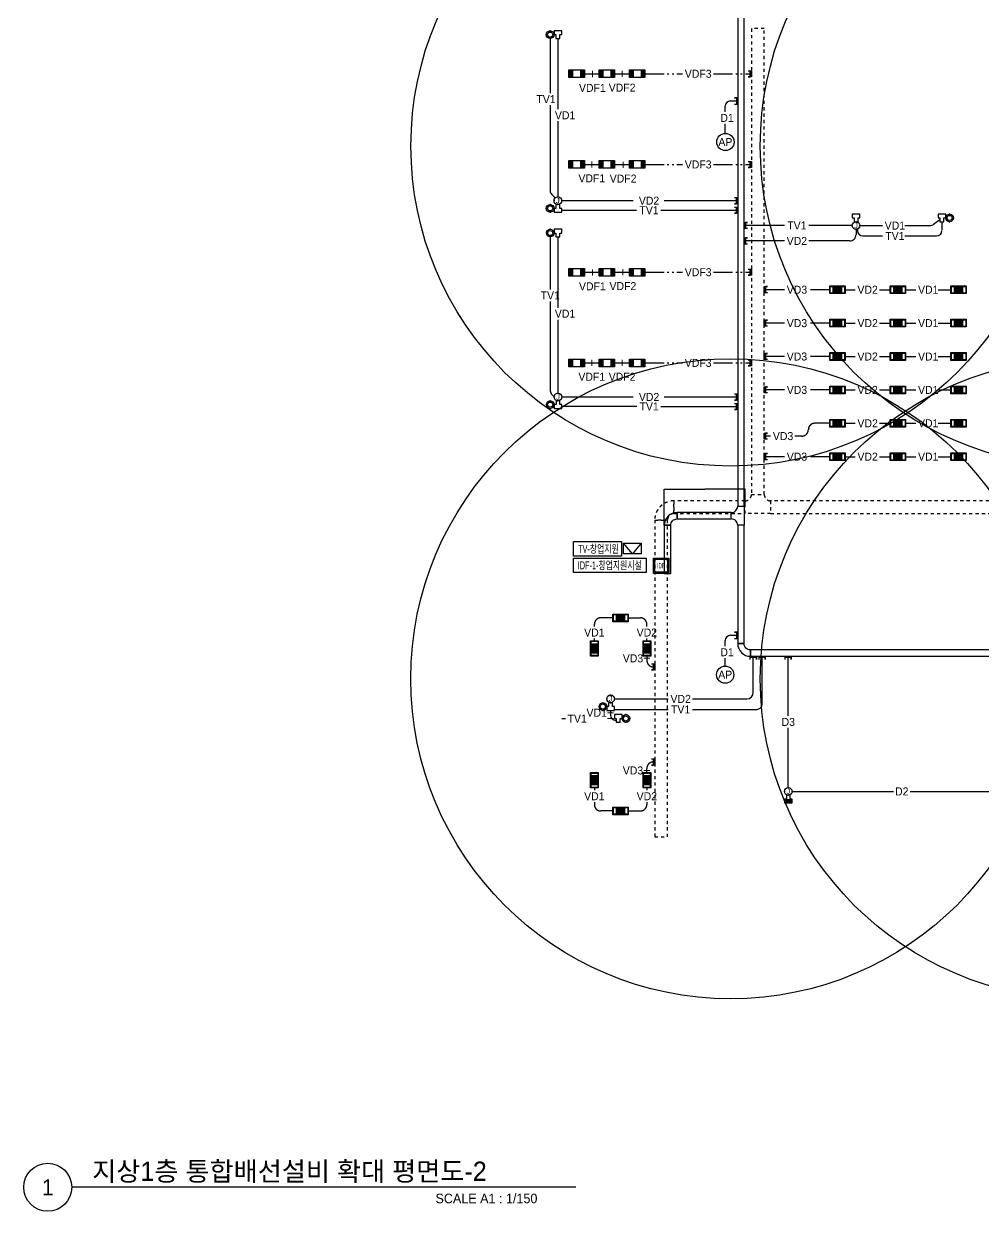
# Model space of a CAD drawing. Header units: millimetres. Extents: x 90978 to 501618, y -355196 to 882030.
# Drawn here: x 421686 to 466662, y -351975 to -296319 of the extents above; entities that cross this region are included whole.
import ezdxf
from ezdxf.enums import TextEntityAlignment as Align

# ---------------------------------------------------------------- set-up
doc = ezdxf.new("R2010")
doc.units = ezdxf.units.MM
doc.header["$LTSCALE"] = 150
for name, pattern in [('D1', [3, 1, -1, 1]), ('D2', [6.5, 2.5, -1.5, 2.5]), ('E6', [10, 6, -1, 0.5, -1, 0.5, -1])]:
    doc.linetypes.add(name, pattern=pattern)
doc.layers.get('0').update_dxf_attribs({"lineweight": 0})
doc.layers.get('Defpoints').update_dxf_attribs({"color": 163})
for name, color, linetype in [('------07 System Box', 6, 'Continuous'), ('------10 Telecommunication Terminal Board', 3, 'Continuous'), ('------11 Television Distribution Panel', 4, 'Continuous'), ('------13 Telecommunication Outlet', 3, 'Continuous'), ('------14 Television Outlet', 3, 'Continuous'), ('------19 Communication Etc', 3, 'Continuous'), ('-----00 SLAB OPEN-REV', 151, 'Continuous'), ('-----20 General Symbol', 3, 'Continuous'), ('-----21 Embeded Wire in Ceiling or Wall', 4, 'Continuous'), ('-----22 Concealed Wire in Floor', 4, 'E6'), ('-----22 Embeded in Floor', 4, 'D2'), ('-----23 Concealed or Exposed Wire', 4, 'D1'), ('-----27 Communication Cable Tray', 2, 'Continuous'), ('-----27 Communication Cable Tray_Access Floor', 1, 'D1'), ('-----29 Indicator', 1, 'Continuous'), ('-----41 Drawing Title', 2, 'Continuous')]:
    doc.layers.add(name, color=color, linetype=linetype)
doc.styles.add('ELEC', font='')
doc.styles.get("Standard").update_dxf_attribs({"font": ''})
doc.styles.get('ELEC').set_extended_font_data('Dotum')
doc.styles.get('Standard').set_extended_font_data('Dotum')
doc.dimstyles.get("Standard").update_dxf_attribs({"dimtxt": 0.18, "dimasz": 0.18, "dimexe": 0.18, "dimexo": 0.0625, "dimgap": 0.09, "dimtad": 0, "dimtih": 1, "dimtoh": 1, "dimdec": 4, "dimzin": 0, "dimdsep": 46, "dimtxsty": 'Standard', "dimcen": 0.09, "dimadec": 0, "dimazin": 0, "dimtfac": 1, "dimtdec": 4, "dimtofl": 0, "dimtmove": 0, "dimatfit": 3, "dimfxl": 1, "dimtolj": 1, "dimtzin": 0, "dimarcsym": 0})

# ---------------------------------------------------------------- blocks, each defined once
blk = doc.blocks.new('B11')
h = blk.add_hatch(color=256)
h.dxf.hatch_style = 1
h.paths.add_polyline_path([(150, 150), (-150, 150), (-150, -150), (150, -150)])
at = {"linetype": 'Continuous'}
for points in [[(300, -150), (-300, -150), (-300, 150), (300, 150)], [(-150, 150), (150, 150), (150, -150), (-150, -150)]]:
    blk.add_lwpolyline(points, close=True, dxfattribs=at)
at = {"color": 1, "linetype": 'Continuous'}
for points in [[(-280, 130), (-170, 130), (-170, -130), (-280, -130)], [(170, 130), (280, 130), (280, -130), (170, -130)]]:
    blk.add_lwpolyline(points, close=True, dxfattribs=at)
blk = doc.blocks.new('G12')
blk.add_lwpolyline([(-300, 600), (300, 600), (300, 0), (-300, 0)], close=True)
at = {"color": 1}
blk.add_lwpolyline([(-250, 550), (250, 550), (250, 50), (-250, 50)], close=True, dxfattribs=at)
at = {"style": 'ELEC', "width": 0.6}
blk.add_text('IDF', height=200, dxfattribs=at).set_placement((0, 300), align=Align.MIDDLE)
blk = doc.blocks.new('G02')
blk.add_lwpolyline([(150, 150), (75, 150), (75, 300), (-75, 300), (-75, 150), (-150, 150), (-150, 0), (150, 0)], close=True)
blk = doc.blocks.new('G01')
blk.add_hatch(color=256).paths.add_polyline_path([(150, 150), (75, 150), (-75, 150), (-150, 150), (-150, 0), (150, 0)])
blk.add_blockref('G02', (0, 0))
blk = doc.blocks.new('O04')
blk.add_circle((0, 0), 150)
for p in [(-150, 0), (0, 150), (150, 0), (0, -150)]:
    blk.add_point(p)
at = {"style": 'ELEC'}
blk.add_text('J', height=214, dxfattribs=at).set_placement((0, 0), align=Align.MIDDLE)
blk = doc.blocks.new('O08')
blk.add_hatch(color=256).paths.add_polyline_path([(120, 51), (-120, 51), (-120, 0), (120, 0)])
blk.add_lwpolyline([(120, 127.5), (120, 0), (-120, 0), (-120, 127.5), (-120, 51), (120, 51)])
blk = doc.blocks.new('A$C69d3834d')
at = {"layer": '------19 Communication Etc', "color": 3}
blk.add_circle((404, 404), 404, dxfattribs=at)
at = {"layer": 'Defpoints'}
blk.add_circle((663, 215), 15000, dxfattribs=at)
at = {"layer": '------19 Communication Etc', "style": 'ELEC'}
blk.add_text('AP', height=375, dxfattribs=at).set_placement((404, 404, 0), align=Align.MIDDLE_CENTER)
blk = doc.blocks.new('*D26')
at = {"layer": '-----00 SLAB OPEN-REV', "color": 0, "lineweight": -2, "transparency": 16777216}
for p, q in [((451713, -319826), (451713, -318130)), ((451713, -318130), (453605, -318130)), ((455497, -318130), (453606, -318130)), ((455497, -318978), (455497, -318130))]:
    blk.add_line(p, q, dxfattribs=at)
at = {"layer": '-----00 SLAB OPEN-REV', "color": 0, "transparency": 16777216}
for points in [[(451713, -318130), (451713, -318130), (451713, -318130)], [(455497, -318130), (455497, -318130), (455497, -318130)]]:
    blk.add_solid(points, dxfattribs=at)
at = {"layer": 'Defpoints', "color": 0, "transparency": 16777216}
for p in [(451713, -318130), (455497, -318978), (451713, -319826)]:
    blk.add_point(p, dxfattribs=at)
at = {"layer": '-----00 SLAB OPEN-REV', "color": 0, "transparency": 16777216, "insert": (453605, -318130), "char_height": 0.18, "attachment_point": 5, "style": 'ELEC'}
blk.add_mtext('\\A1;3784.3113', dxfattribs=at)
blk = doc.blocks.new('C02-1')
at = {"layer": '------14 Television Outlet', "color": 3, "linetype": 'Continuous'}
for radius in [150, 100]:
    blk.add_circle((0, 150), radius, dxfattribs=at)
at = {"layer": '------14 Television Outlet', "color": 3}
for p in [(-150, 150), (0, 300), (0, 0), (150, 150)]:
    blk.add_point(p, dxfattribs=at)
blk = doc.blocks.new('TV-BOX')
at = {"layer": '------11 Television Distribution Panel', "color": 3}
for p, q in [((0, 0), (-200, 238)), ((200, 238), (0, 0))]:
    blk.add_line(p, q, dxfattribs=at)
blk.add_lwpolyline([(-200, 0), (-200, 238), (200, 238), (200, 0)], close=True, dxfattribs=at)
blk = doc.blocks.new('A$C2c78cba1')
at = {"layer": '------07 System Box'}
h = blk.add_hatch(color=256, dxfattribs=at)
h.dxf.hatch_style = 1
h.paths.add_polyline_path([(367, 790), (56, 790), (56, 56), (367, 56)])
h = blk.add_hatch(color=256, dxfattribs=at)
h.dxf.hatch_style = 1
h.paths.add_polyline_path([(1637, 790), (1327, 790), (1327, 56), (1637, 56)])
at = {"layer": '------07 System Box', "linetype": 'Continuous'}
for points in [[(1694, 0), (0, 0), (0, 847), (1694, 847)], [(423, 847), (1270, 847), (1270, 0), (423, 0)]]:
    blk.add_lwpolyline(points, close=True, dxfattribs=at)
at = {"layer": '------07 System Box', "color": 1, "linetype": 'Continuous'}
for points in [[(56, 790), (367, 790), (367, 56), (56, 56)], [(1327, 790), (1637, 790), (1637, 56), (1327, 56)]]:
    blk.add_lwpolyline(points, close=True, dxfattribs=at)

msp = doc.modelspace()

# ---------------------------------------------------------------- linework, layer by layer
at = {"layer": '------10 Telecommunication Terminal Board', "color": 1}
for points in [[(449698.72045, -321273.81601), (447451.99278, -321273.81601), (447451.99278, -320592.01288), (449698.72045, -320592.01288)], [(450857.37588, -322043.12524), (447451.99278, -322043.12524), (447451.99278, -321361.32212), (450857.37588, -321361.32212)]]:
    msp.add_lwpolyline(points, close=True, dxfattribs=at)
at = {"layer": '-----21 Embeded Wire in Ceiling or Wall'}
for p, q in [((446361.9842, -297010.00064), (446361.9842, -299571.24045)), ((446721.9842, -297010.00064), (446721.9842, -300326.75703)), ((454816.01033, -299937.44277), (455152.18031, -299937.44277)), ((446361.9842, -300134.50368), (446361.9842, -304141.52336)), ((454566.01033, -300448.8466), (454566.01033, -300187.44277)), ((446721.9842, -300890.02026), (446721.9842, -304430.00064)), ((454566.01033, -301457.80839), (454566.01033, -301012.10983)), ((446901.9842, -304610.00064), (450257.39271, -304610.00064)), ((451708.54604, -304610.00064), (455091.45556, -304610.00064)), ((446901.9842, -305049.98909), (450413.60031, -305049.98909)), ((451552.33844, -305058.16575), (455091.45556, -305058.16575)), ((464633.61667, -305508.12908), (464334.52361, -305722.11299)), ((457343.96917, -305773.30031), (455452.58687, -305773.23844)), ((460521.66237, -305773.40427), (458482.7073, -305773.33756)), ((460701.60042, -305958.12652), (460701.60042, -306198.11671)), ((460769.61942, -305944.7801), (460769.61942, -306015.29775)), ((460881.60042, -305778.12652), (461937.66329, -305778.12652)), ((462981.76099, -305778.12652), (464159.96531, -305778.12652)), ((446366.22923, -306309.99753), (446366.22923, -308769.32098)), ((446725.1714, -306310.00064), (446725.6591, -309626.07521)), ((457343.96917, -306498.01668), (455452.58687, -306497.9548)), ((460401.5906, -306498.11671), (458482.7073, -306498.05393)), ((461019.61942, -306265.29775), (461937.66329, -306265.29775)), ((462981.76099, -306265.29775), (464473.61667, -306265.29775)), ((446366.22923, -309332.58421), (446366.22923, -313520.6897)), ((446725.74161, -310189.33844), (446726.22923, -313630.00064)), ((446906.22923, -313810.00064), (450259.36311, -313810.00064)), ((451710.51643, -313810.00064), (455091.15132, -313810.00064)), ((446906.22923, -314248.06962), (450417.84534, -314248.06962)), ((451556.58347, -314256.24628), (455095.70059, -314256.24628)), ((454816.01033, -324981.59477), (455152.18031, -324981.59477)), ((454566.01033, -325492.9986), (454566.01033, -325231.59477)), ((454566.01033, -326424.71726), (454566.01033, -326056.26183)), ((455883.11006, -327660), (455883.11006, -325965.72427)), ((456302.86766, -328204.00967), (456302.86766, -325965.72427)), ((457521.98441, -328760.55642), (457521.98441, -325965.72427)), ((449373.11006, -327960), (451894.99049, -327960)), ((453033.72862, -327960), (455583.11006, -327960)), ((449193.11006, -328500), (449193.11006, -328720)), ((449373.11006, -328454.00967), (451894.99049, -328454.00967)), ((453033.72862, -328454.00967), (456052.86766, -328454.00967)), ((449463.11006, -328970), (449443.11006, -328970)), ((457521.98441, -332118.11824), (457521.98441, -329323.81965)), ((457701.98441, -332298.11824), (462457.14761, -332298.11853)), ((463241.74734, -332298.11858), (467983.70599, -332298.11888))]:
    msp.add_line(p, q, dxfattribs=at)
for centre, radius, start, end in [((454816.01033, -300187.44277), 250, 90, 180), ((446611.9842, -304141.52336), 250, 179.999999992, 225), ((461019.61942, -306015.29775), 250, 180, 270), ((464159.96531, -305478.12652), 300, 270, 305.581543864), ((464473.61667, -306015.29775), 250, 270, 0), ((460401.60042, -306198.11671), 300, 269.998125633, 0), ((446616.22923, -313520.6897), 250, 179.999999992, 225), ((454816.01033, -325231.59477), 250, 90, 180), ((455583.11006, -327660), 300, 270, 0), ((456052.86766, -328204.00967), 250, 270, 0), ((449443.11006, -328720), 250, 180, 270)]:
    msp.add_arc(centre, radius, start, end, dxfattribs=at)
at = {"layer": '-----22 Concealed Wire in Floor'}
for p, q in [((447963.24784, -298663.11642), (448663.24784, -298663.11642)), ((449383.24784, -298663.11642), (450083.24784, -298663.11642)), ((450803.24784, -298663.11642), (452561.00634, -298663.11642)), ((454011.14203, -298663.11642), (455797.41918, -298663.11642)), ((447963.24784, -302913.11482), (448663.24784, -302913.11482)), ((449383.24784, -302913.11482), (450083.24784, -302913.11482)), ((450803.24784, -302913.11482), (452561.00634, -302913.11482)), ((454011.14203, -302913.11482), (455797.41918, -302913.11482)), ((447963.24784, -307963.11642), (448663.24784, -307963.11642)), ((449383.24784, -307963.11642), (450083.24784, -307963.11642)), ((450803.24784, -307963.11642), (452561.00634, -307963.11642)), ((454011.14203, -307963.11642), (455797.41918, -307963.11642)), ((457347.21394, -308784.32065), (456397.41918, -308784.32065)), ((459463.24782, -308784.32065), (458484.93442, -308784.32065)), ((460183.24782, -308784.32065), (460660.12826, -308784.32065)), ((461798.86638, -308784.32065), (462303.24782, -308784.32065)), ((463023.24782, -308784.32065), (463500.12826, -308784.32065)), ((464544.22595, -308784.32065), (465143.24782, -308784.32065)), ((457347.21394, -310349.32065), (456397.41918, -310349.32065)), ((459463.24782, -310349.32065), (458484.93442, -310349.32065)), ((460183.24782, -310349.32065), (460660.12826, -310349.32065)), ((461798.86638, -310349.32065), (462303.24782, -310349.32065)), ((463023.24782, -310349.32065), (463500.12826, -310349.32065)), ((464544.22595, -310349.32065), (465143.24782, -310349.32065)), ((447963.24784, -312213.11434), (448663.24784, -312213.11434)), ((449383.24784, -312213.11434), (450083.24784, -312213.11434)), ((450803.24784, -312213.11434), (452561.00634, -312213.11434)), ((454011.14203, -312213.11434), (455797.41918, -312213.11434)), ((457347.21394, -311914.32065), (456397.41918, -311914.32065)), ((459463.24782, -311914.32065), (458484.93442, -311914.32065)), ((460183.24782, -311914.32065), (460660.12826, -311914.32065)), ((461798.86638, -311914.32065), (462303.24782, -311914.32065)), ((463023.24782, -311914.32065), (463500.12826, -311914.32065)), ((464544.22595, -311914.32065), (465143.24782, -311914.32065)), ((457347.21394, -313479.32065), (456397.41918, -313479.32065)), ((459463.24782, -313479.32065), (458484.93442, -313479.32065)), ((460183.24782, -313479.32065), (460660.12826, -313479.32065)), ((461798.86638, -313479.32065), (462303.24782, -313479.32065)), ((463023.24782, -313479.32065), (463500.12826, -313479.32065)), ((464544.22595, -313479.32065), (465143.24782, -313479.32065)), ((459463.24782, -315044.32065), (458763.24782, -315044.32065)), ((460183.24782, -315044.32065), (460660.12826, -315044.32065)), ((461798.86638, -315044.32065), (462303.24782, -315044.32065)), ((463023.24782, -315044.32065), (463500.12826, -315044.32065)), ((464544.22595, -315044.32065), (465143.24782, -315044.32065)), ((456697.21394, -315644.32065), (456397.41918, -315644.32065)), ((458163.24782, -315644.32065), (457834.93442, -315644.32065)), ((457347.21394, -316609.32065), (456397.41918, -316609.32065)), ((459463.24782, -316609.32065), (458484.93442, -316609.32065)), ((460183.24782, -316609.32065), (460660.12826, -316609.32065)), ((461798.86638, -316609.32065), (462303.24782, -316609.32065)), ((463023.24782, -316609.32065), (463500.12826, -316609.32065)), ((464544.22595, -316609.32065), (465143.24782, -316609.32065)), ((448432.29978, -324570.1673), (448432.29978, -324463.66177)), ((449303.24784, -324163.66177), (448732.29978, -324163.66177)), ((450023.24784, -324163.66177), (450594.1959, -324163.66177)), ((450894.1959, -324570.1673), (450894.1959, -324463.66177)), ((448432.29978, -325239.40249), (448432.29978, -325133.43053)), ((450894.1959, -325239.40249), (450894.1959, -325133.43053)), ((450894.1959, -325959.40249), (450894.1959, -326159.40249)), ((451194.1959, -326459.40249), (451263.10794, -326459.40249)), ((451194.1959, -330916.82618), (451263.10794, -330916.82618)), ((450894.1959, -331416.82618), (450894.1959, -331216.82618)), ((448432.29978, -332136.82618), (448432.29978, -332243.33171)), ((450894.1959, -332136.82618), (450894.1959, -332243.33171)), ((448432.29978, -332806.59494), (448432.29978, -332912.5669)), ((450894.1959, -332806.59494), (450894.1959, -332912.5669)), ((449303.24784, -333212.5669), (448732.29978, -333212.5669)), ((450023.24784, -333212.5669), (450594.1959, -333212.5669))]:
    msp.add_line(p, q, dxfattribs=at)
for centre, start, end in [((458163.24782, -315344.32065), 270, 0), ((458763.24782, -315344.32065), 90, 180), ((448732.29978, -324463.66177), 90, 180), ((450594.1959, -324463.66177), 0, 90), ((451194.1959, -326159.40249), 180, 270), ((451194.1959, -331216.82618), 90, 180), ((448732.29978, -332912.5669), 180, 270), ((450594.1959, -332912.5669), 270, 0)]:
    msp.add_arc(centre, 300, start, end, dxfattribs=at)
at = {"layer": '-----22 Embeded in Floor'}
for p, q in [((446597.19073, -304480.28329), (446435.2075, -304318.30006)), ((464723.61667, -305598.12908), (464723.61667, -306015.29775)), ((446546.22923, -313804.24309), (446439.45254, -313697.46639))]:
    msp.add_line(p, q, dxfattribs=at)
at = {"layer": '-----27 Communication Cable Tray', "elevation": 0}
for points in [[(455452.18031, -318925.69861), (455453.13358, -289786.1716), (455153.13358, -289786.1716), (455152.18031, -318925.69861)], [(454853.13358, -319225.69861), (452313.10793, -319225.69861), (452313.10793, -319525.69861), (454853.13358, -319525.69861)], [(452013.10793, -322078.12524), (452013.10793, -319825.69861), (451713.10793, -319825.69861), (451713.10793, -322078.12524)], [(455452.18031, -325365.72427), (455452.18031, -319825.69861), (455152.18031, -319825.69861), (455152.18031, -325365.72427)], [(469792.20597, -325665.72427), (455752.18031, -325665.72427), (455752.18031, -325965.72427), (469792.20597, -325965.72427)]]:
    msp.add_lwpolyline(points, close=True, dxfattribs=at)
for points in [[(452013.10793, -319825.69861), (452013.10793, -319825.69861, -0.4142135624), (452313.10793, -319525.69861), (452313.10793, -319525.69861), (452313.10793, -319225.69861, 0.4142135624), (451713.10793, -319825.69861)], [(455152.18031, -318925.69861), (455452.18031, -318925.69861), (455452.18031, -318925.69861), (455452.18031, -319825.69861), (455152.18031, -319825.69861, 0.4142135624), (454852.18031, -319525.69861), (454852.18031, -319225.69861), (454852.18031, -319225.69861, 0.4142135624)], [(455752.18031, -325665.72427), (455752.18031, -325665.72427, -0.4142135624), (455452.18031, -325365.72427), (455452.18031, -325365.72427), (455152.18031, -325365.72427, 0.4142135624), (455752.18031, -325965.72427)]]:
    msp.add_lwpolyline(points, format="xyb", close=True, dxfattribs=at)
at = {"layer": '-----27 Communication Cable Tray_Access Floor', "elevation": 0}
for points in [[(455797.41918, -296548.07575), (455797.41918, -318378.12525), (456397.41918, -318378.12525), (456397.41918, -296548.07575)], [(455497.41918, -318678.12525), (452163.10794, -318678.12525), (452163.10794, -319278.12525), (455497.41918, -319278.12525)], [(469031.73043, -318678.12525), (456697.41918, -318678.12525), (456697.41918, -319278.12525), (469031.73043, -319278.12525)], [(451863.10794, -334428.85345), (451863.10794, -319578.12525), (451263.10794, -319578.12525), (451263.10794, -334428.85345)]]:
    msp.add_lwpolyline(points, close=True, dxfattribs=at)
for points in [[(451863.10794, -319578.12525), (451863.10794, -319578.12525, -0.4142135624), (452163.10794, -319278.12525), (452163.10794, -319278.12525), (452163.10794, -318678.12525, 0.4142135624), (451263.10794, -319578.12525)], [(455797.41918, -318378.12525), (456397.41918, -318378.12525), (456397.41918, -318378.12525, 0.4142135624), (456697.41918, -318678.12525), (456697.41918, -318678.12525), (456697.41918, -319278.12525), (455497.41918, -319278.12525), (455497.41918, -318678.12525), (455497.41918, -318678.12525, 0.4142135624)]]:
    msp.add_lwpolyline(points, format="xyb", close=True, dxfattribs=at)
at = {"layer": '-----29 Indicator'}
for points in [[(448340.13909, -299824.98925, 0, 0, 0), (448340.13909, -298824.98925, 45, 45, 0), (448340.13909, -298524.98925, 0, 0, 0)], [(449733.24784, -299813.11642, 0, 0, 0), (449733.24784, -298813.11642, 45, 45, 0), (449733.24784, -298513.11642, 0, 0, 0)], [(448313.24784, -304063.11482, 0, 0, 0), (448313.24784, -303063.11482, 45, 45, 0), (448313.24784, -302763.11482, 0, 0, 0)], [(449780.13909, -304074.98765, 0, 0, 0), (449780.13909, -303074.98765, 45, 45, 0), (449780.13909, -302774.98765, 0, 0, 0)], [(448340.13909, -309124.98925, 0, 0, 0), (448340.13909, -308124.98925, 45, 45, 0), (448340.13909, -307824.98925, 0, 0, 0)], [(449770.13909, -309114.98925, 0, 0, 0), (449770.13909, -308114.98925, 45, 45, 0), (449770.13909, -307814.98925, 0, 0, 0)], [(448313.24784, -313363.11434, 0, 0, 0), (448313.24784, -312363.11434, 45, 45, 0), (448313.24784, -312063.11434, 0, 0, 0)], [(449733.24784, -313363.11434, 0, 0, 0), (449733.24784, -312363.11434, 45, 45, 0), (449733.24784, -312063.11434, 0, 0, 0)], [(449744.1959, -326059.40249, 0, 0, 0), (450744.1959, -326059.40249, 45, 45, 0), (451044.1959, -326059.40249, 0, 0, 0)], [(448043.11006, -328610, 0, 0, 0), (449043.11006, -328610, 45, 45, 0), (449343.11006, -328610, 0, 0, 0)], [(448052.43038, -328887.02953, 0, 0, 0), (449043.11006, -328887.02953, 45, 45, 0), (449343.11006, -328887.02953, 0, 0, 0)], [(449744.1959, -331316.82618, 0, 0, 0), (450744.1959, -331316.82618, 45, 45, 0), (451044.1959, -331316.82618, 0, 0, 0)]]:
    msp.add_lwpolyline(points, format="xyseb", dxfattribs=at)
msp.add_lwpolyline([(446904.66196, -328887.02953), (447086.6909, -328887.02953)], dxfattribs=at)
at = {"layer": '-----41 Drawing Title', "color": 7}
msp.add_line((447563.55961, -350850.00064), (423936.44039, -350850.00064), dxfattribs=at)
msp.add_circle((422811.44039, -350850.00064), 1125, dxfattribs=at)

# ---------------------------------------------------------------- block references
at = {"layer": '------07 System Box', "xscale": 1.2, "yscale": 1.2, "zscale": 1.2}
for p in [(459823.24782, -308784.32065), (462663.24782, -308784.32065), (465503.24782, -308784.32065), (459823.24782, -310349.32065), (462663.24782, -310349.32065), (465503.24782, -310349.32065), (459823.24782, -311914.32065), (462663.24782, -311914.32065), (465503.24782, -311914.32065), (459823.24782, -313479.32065), (462663.24782, -313479.32065), (465503.24782, -313479.32065), (459823.24782, -315044.32065), (462663.24782, -315044.32065), (465503.24782, -315044.32065), (459823.24782, -316609.32065), (462663.24782, -316609.32065), (465503.24782, -316609.32065), (449663.24784, -333212.5669)]:
    msp.add_blockref('B11', p, dxfattribs=at)
for p, rotation in [((449663.24784, -324163.66177), 180), ((448432.29978, -325599.40249), 90), ((450894.1959, -325599.40249), 90), ((448432.29978, -331776.82618), 270), ((450894.1959, -331776.82618), 270)]:
    msp.add_blockref('B11', p, dxfattribs=dict(at, rotation=rotation))
at = {"layer": '------10 Telecommunication Terminal Board', "xscale": 1.2, "yscale": 1.2, "zscale": 1.2}
msp.add_blockref('G12', (451563.10794, -322078.12524), dxfattribs=at)
at = {"layer": '------13 Telecommunication Outlet', "xscale": 1.2, "yscale": 1.2, "zscale": 1.2}
for p, rotation in [((446721.9842, -296650.00064), 180), ((460701.60043, -305238.12652), 179.9999985212206), ((464723.61668, -305238.12908), 179.9999985212206), ((446725.1714, -305950.00064), 180), ((449553.11006, -328700), 179.9999999999999)]:
    msp.add_blockref('G02', p, dxfattribs=dict(at, rotation=rotation))
for name, p in [('G02', (446721.9842, -305150.00064)), ('G02', (446726.22923, -314350.00064)), ('G02', (449193.11006, -328500)), ('G01', (457521.98441, -332838.11824))]:
    msp.add_blockref(name, p, dxfattribs=at)
at = {"layer": '------14 Television Outlet', "xscale": 1.199999999953434, "yscale": 1.199999999953434, "zscale": 1.199999999953434, "rotation": 180}
for p in [(446361.9842, -296650.00064), (465083.61668, -305238.12909), (446365.1714, -305950.00064), (449913.11006, -328700)]:
    msp.add_blockref('C02-1', p, dxfattribs=at)
at = {"layer": '------14 Television Outlet', "xscale": 1.199999999953434, "yscale": 1.199999999953434, "zscale": 1.199999999953434}
for p in [(446361.9842, -305150.00064), (446365.1714, -314350.00064), (448833.11006, -328500)]:
    msp.add_blockref('C02-1', p, dxfattribs=at)
at = {"layer": '-----20 General Symbol', "xscale": 1.2, "yscale": 1.2, "zscale": 1.2}
for p in [(446721.9842, -304610.00064), (460701.60042, -305778.12652), (446726.22923, -313810.00064), (449193.11006, -327960), (457521.98441, -332298.11824)]:
    msp.add_blockref('O04', p, dxfattribs=at)
at = {"layer": '-----21 Embeded Wire in Ceiling or Wall', "yscale": 1.199999999953434, "zscale": 1.199999999953434}
for p, xscale, rotation in [((455152.18031, -299937.44277), -1.199999999953434, 90), ((455152.65556, -304610.00064), 1.199999999953434, 90), ((455152.65556, -305058.16575), 1.199999999953434, 90), ((455452.58687, -305773.23844), 1.199999999953434, 270), ((455452.58687, -306497.9548), 1.199999999953434, 270), ((456397.41918, -308784.32065), 1.199999999953434, 270), ((456397.41918, -310349.32065), 1.199999999953434, 270), ((456397.41918, -311914.32065), 1.199999999953434, 270), ((456397.41918, -313479.32065), 1.199999999953434, 270), ((455152.35132, -313810.00064), 1.199999999953434, 90), ((455156.90059, -314256.24628), 1.199999999953434, 90), ((456397.41918, -315644.32065), 1.199999999953434, 270), ((456397.41918, -316609.32065), 1.199999999953434, 270), ((455152.18031, -324981.59477), -1.199999999953434, 90), ((455883.11006, -325965.72427), 1.199999999953434, 180), ((456302.86766, -325965.72427), 1.199999999953434, 180), ((457521.98441, -325965.72427), 1.199999999953434, 180)]:
    msp.add_blockref('O08', p, dxfattribs=dict(at, xscale=xscale, rotation=rotation))
at = {"layer": '-----22 Concealed Wire in Floor', "ltscale": 1.5, "xscale": 1.199999999953434, "yscale": 1.199999999953434, "zscale": 1.199999999953434, "rotation": 90}
for p in [(455797.41918, -298663.11642), (455797.41918, -302913.11482), (455797.41918, -307963.11642), (455797.41918, -312213.11434), (451263.10794, -326459.40249), (451263.10794, -330916.82618)]:
    msp.add_blockref('O08', p, dxfattribs=at)
at = {"layer": '-----23 Concealed or Exposed Wire'}
for p in [(454172.11376, -302265.05758), (470546.92229, -302265.05758), (454162.3264, -327232.08512), (470546.92229, -327232.08512)]:
    msp.add_blockref('A$C69d3834d', p, dxfattribs=at)
for name, p, xscale, yscale, zscale in [('A$C2c78cba1', (447243.24784, -298843.11642), 0.4251428587433494, 0.4251428587433494, 0.4251428587433494), ('A$C2c78cba1', (448663.24784, -298843.11642), 0.4251428587433494, 0.4251428587433494, 0.4251428587433494), ('A$C2c78cba1', (450083.24784, -298843.11642), 0.4251428587433494, 0.4251428587433494, 0.4251428587433494), ('A$C2c78cba1', (447243.24784, -303093.11482), 0.4251428587433494, 0.4251428587433494, 0.4251428587433494), ('A$C2c78cba1', (448663.24784, -303093.11482), 0.4251428587433494, 0.4251428587433494, 0.4251428587433494), ('A$C2c78cba1', (450083.24784, -303093.11482), 0.4251428587433494, 0.4251428587433494, 0.4251428587433494), ('A$C2c78cba1', (447243.24784, -308143.11642), 0.4251428587433494, 0.4251428587433494, 0.4251428587433494), ('A$C2c78cba1', (448663.24784, -308143.11642), 0.4251428587433494, 0.4251428587433494, 0.4251428587433494), ('A$C2c78cba1', (450083.24784, -308143.11642), 0.4251428587433494, 0.4251428587433494, 0.4251428587433494), ('A$C2c78cba1', (447243.24784, -312393.11434), 0.4251428587433494, 0.4251428587433494, 0.4251428587433494), ('A$C2c78cba1', (448663.24784, -312393.11434), 0.4251428587433494, 0.4251428587433494, 0.4251428587433494), ('A$C2c78cba1', (450083.24784, -312393.11434), 0.4251428587433494, 0.4251428587433494, 0.4251428587433494), ('TV-BOX', (450214.62904, -321163.96717), 2.073145180375554, 2.073145180375554, 2.073145180375554)]:
    msp.add_blockref(name, p, dxfattribs=dict(xscale=xscale, yscale=yscale, zscale=zscale))

# ---------------------------------------------------------------- texts
at = {"layer": '------10 Telecommunication Terminal Board', "style": 'ELEC', "width": 0.7}
for s, p in [('TV-창업지원', (448623.04244, -320932.91445)), ('IDF-1-창업지원시설', (449154.68433, -321702.22368))]:
    msp.add_text(s, height=375, dxfattribs=at).set_placement(p, align=Align.MIDDLE_CENTER)
at = {"layer": '-----21 Embeded Wire in Ceiling or Wall', "style": 'ELEC'}
for s, p in [('TV1', (446166.62449, -299852.60528)), ('VD1', (447061.04167, -300608.12186)), ('D1', (454652.17334, -300730.21143)), ('VD2', (450996.71988, -304610.00064)), ('TV1', (450996.71988, -305058.16575)), ('TV1', (457927.08874, -305773.31939)), ('VD1', (462520.78286, -305778.12652)), ('TV1', (462520.78286, -306265.29775)), ('VD2', (457927.08874, -306498.03575)), ('TV1', (446366.22923, -309050.68581)), ('VD1', (447058.87628, -309907.44004)), ('VD2', (450998.69028, -313810.00064)), ('TV1', (451000.96491, -314256.24628)), ('D1', (454652.17334, -325774.36342)), ('VD2', (452478.11006, -327960)), ('TV1', (452478.11006, -328454.00967)), ('TV1', (447628.34167, -328887.02953)), ('VD1', (448543.11006, -328610)), ('D3', (457521.98441, -329041.92125)), ('D2', (462842.8452, -332298.11856))]:
    msp.add_text(s, height=375, dxfattribs=at).set_placement(p, align=Align.MIDDLE_CENTER)
at = {"layer": '-----22 Concealed Wire in Floor', "style": 'ELEC'}
for s, p in [('VDF3', (453300.33351, -298663.11642)), ('VDF1', (448340.13909, -299324.98925)), ('VDF2', (449733.24784, -299313.11642)), ('VDF3', (453300.33351, -302913.11482)), ('VDF1', (448313.24784, -303563.11482)), ('VDF2', (449780.13909, -303574.98765)), ('VDF3', (453300.33351, -307963.11642)), ('VDF1', (448340.13909, -308624.98925)), ('VDF2', (449770.13909, -308614.98925)), ('VD3', (457930.3335, -308784.32065)), ('VD2', (461243.24782, -308784.32065)), ('VD1', (464083.24782, -308784.32065)), ('VD3', (457930.3335, -310349.32065)), ('VD2', (461243.24782, -310349.32065)), ('VD1', (464083.24782, -310349.32065)), ('VDF3', (453300.33351, -312213.11434)), ('VD3', (457930.3335, -311914.32065)), ('VD2', (461243.24782, -311914.32065)), ('VD1', (464083.24782, -311914.32065)), ('VDF1', (448313.24784, -312863.11434)), ('VDF2', (449733.24784, -312863.11434)), ('VD3', (457930.3335, -313479.32065)), ('VD2', (461243.24782, -313479.32065)), ('VD1', (464083.24782, -313479.32065)), ('VD2', (461243.24782, -315044.32065)), ('VD1', (464083.24782, -315044.32065)), ('VD3', (457280.3335, -315644.32065)), ('VD3', (457930.3335, -316609.32065)), ('VD2', (461243.24782, -316609.32065)), ('VD1', (464083.24782, -316609.32065)), ('VD1', (448432.29978, -324851.53213)), ('VD2', (450894.1959, -324851.53213)), ('VD3', (450244.1959, -326059.40249)), ('VD3', (450244.1959, -331316.82618)), ('VD1', (448432.29978, -332524.69654)), ('VD2', (450894.1959, -332524.69654))]:
    msp.add_text(s, height=375, dxfattribs=at).set_placement(p, align=Align.MIDDLE_CENTER)
at = {"layer": '-----41 Drawing Title', "color": 2, "style": 'ELEC'}
msp.add_text('지상1층 통합배선설비 확대 평면도-2', height=900, dxfattribs=at).set_placement((424895.017, -350550.00064))
at = {"layer": '-----41 Drawing Title', "color": 7, "style": 'ELEC'}
msp.add_text('1', height=750, dxfattribs=at).set_placement((422811.44039, -350850.00064), align=Align.MIDDLE)
at = {"layer": '-----41 Drawing Title', "style": 'ELEC'}
msp.add_text('SCALE A1 : 1/150', height=450, dxfattribs=at).set_placement((445763.55961, -351600.00064), align=Align.RIGHT)

# ---------------------------------------------------------------- dimensions: what is measured, and where the dimension line sits
at = {"layer": '-----00 SLAB OPEN-REV'}
dim = msp.add_linear_dim(base=(451713.107927, -318130), p1=(455497.419183, -318978.125243), p2=(451713.107927, -319825.698614), dimstyle='Standard', dxfattribs=at)
dim.commit()
dim.dimension.update_dxf_attribs({"geometry": '*D26', "text_midpoint": (453605.263555, -318130)})

doc.saveas('drawing.dxf')
